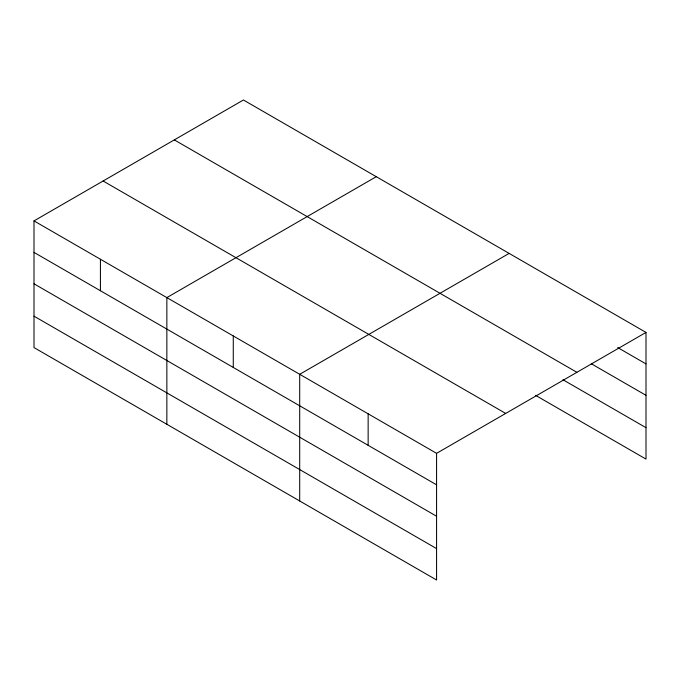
<?xml version="1.0" encoding="UTF-8"?>
<svg xmlns="http://www.w3.org/2000/svg" width="680" height="680" viewBox="0 0 680 680"><rect width="100%" height="100%" fill="white"/><g stroke="black" fill="none" stroke-linecap="round" stroke-linejoin="round"><path stroke-width="1.02" d="M34 220.898L436.577 453.331L436.577 580.006L34 347.582L34 220.898L243.423 99.994L646 332.418L646 459.102L535.585 395.352M376.269 176.69L166.855 297.602L166.855 424.286M509.125 253.394L299.701 374.306L299.701 500.981M436.577 453.331L646 332.418M617.712 347.582L646 363.911M591.251 363.715L646 395.326M174.309 139.893L576.895 372.317M562.963 379.746L646 427.686M103.105 180.999L505.69 413.431M34 252.391L436.577 484.823M34 283.806L436.577 516.231M34 316.166L436.577 548.598M368.144 413.814L368.144 445.306M233.274 335.954L233.274 367.447M100.428 259.25L100.428 290.743"/></g></svg>
